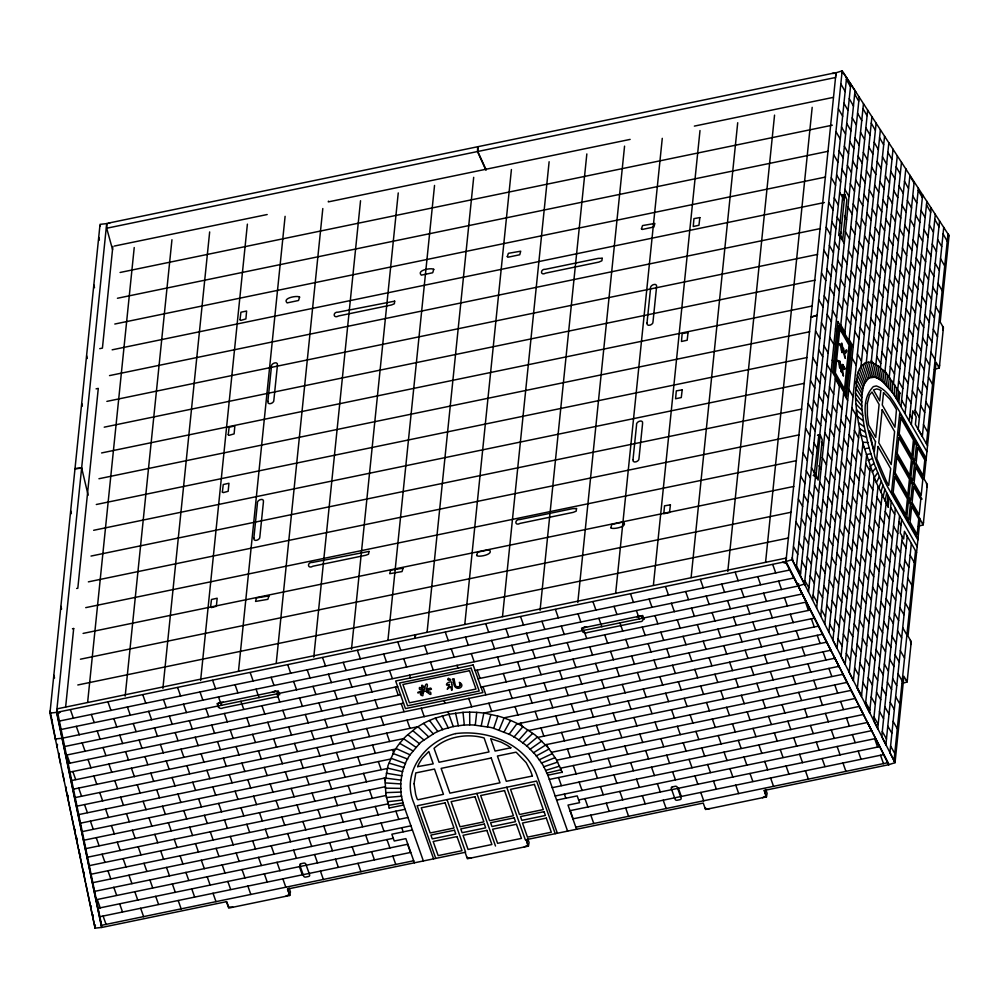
<?xml version="1.0" encoding="UTF-8"?>
<svg xmlns="http://www.w3.org/2000/svg" width="999" height="999" viewBox="0 0 999 999"><rect width="100%" height="100%" fill="white"/><g stroke="black" fill="none" stroke-linecap="round" stroke-linejoin="round"><path stroke-width="1.5" d="M894.455 395.666L894.592 384.428M896.702 387.762L896.378 398.476M112.562 249.575L106.693 228.234L106.893 223.426L835.888 72.665L835.738 76.274M477.684 146.741L477.485 151.548L485.839 169.942M477.984 146.678L477.784 151.486L486.138 169.88M926.91 451.623L894.492 395.479A73.414 22.453 72.5 0 0 893.131 393.519A45.08 13.786 72.5 0 0 892.606 392.782L883.029 381.93A118.881 36.351 72.5 0 0 881.867 380.981L878.196 378.559A67.183 20.542 72.5 0 0 876.435 377.759L876.135 377.647A68.207 20.854 72.5 0 0 874.575 377.21L869.13 377.922A101.636 31.069 72.5 0 0 868.456 378.346L864.647 383.391A63.636 19.456 72.5 0 0 863.973 385.09L863.698 385.926A68.906 21.066 72.5 0 0 862.949 388.773L862.187 393.469A11.126 3.397 72.5 0 0 862.149 393.768L862.087 394.443A11.126 3.397 72.5 0 0 862.062 394.755L861.775 400.274A68.906 21.066 72.5 0 0 861.8 404.47L861.85 405.881A63.636 19.456 72.5 0 0 862.012 409.078L863.785 423.888A101.636 31.069 72.5 0 0 864.185 426.198L867.694 442.295M899.974 393.231L887.174 374.45A75.724 23.152 72.5 0 0 886.175 373.289L879.02 366.483L872.577 362.874A108.329 33.117 72.5 0 0 871.066 362.45A73.751 22.552 72.5 0 0 870.529 362.35A89.648 27.41 72.5 0 0 868.331 362.212L866.183 362.575A72.964 22.303 72.5 0 0 865.047 363.012L861.625 365.721A90.297 27.61 72.5 0 0 860.389 367.407A82.892 25.35 72.5 0 0 859.527 368.968L859.078 369.88A87.537 26.761 72.5 0 0 857.329 375.062L855.481 393.107A87.537 26.761 72.5 0 0 855.793 401.923L855.943 403.858A82.892 25.35 72.5 0 0 856.28 407.517A90.297 27.61 72.5 0 0 856.842 412.362L858.753 424.425A72.964 22.303 72.5 0 0 859.465 428.096L860.901 434.752A89.648 27.41 72.5 0 0 862.449 441.196A73.751 22.552 72.5 0 0 862.849 442.719A108.329 33.117 72.5 0 0 863.973 446.915L875.236 480.082A75.724 23.152 72.5 0 0 876.135 482.242L888.298 507.23M792.294 557.604L793.056 561.326L805.119 585.339M50.175 710.913L55.682 740.159M897.751 400.836L898.501 390.921M819.892 437.612L819.954 436.875A3.759 2.185 -21.8 0 0 817.831 435.339M844.505 197.365L844.58 196.641A3.559 2.073 -21.8 0 0 842.557 195.18M867.344 403.259L867.394 415.297L868.643 424.962L875.736 437.387L877.397 421.228M910.951 644.48L910.401 640.247M927.047 487.362L926.498 483.116M943.143 330.332L942.619 326.273M886.825 305.232L894.117 233.541M49.95 713.099L100.037 224.338L106.681 223.626L56.593 712.387L101.711 927.434L95.067 928.146L49.95 713.099L56.593 712.387M51.836 721.665L52.01 719.892M57.155 747.227L57.455 744.305M58.953 755.806L59.203 753.333M65.634 707.055L73.689 628.496M112.85 246.378L102.422 348.102L99.738 348.663M66.096 789.822L66.359 787.162M67.857 798.263L68.169 795.316M87.625 702.372L134.228 247.54M75 832.292L75.3 829.332M76.798 841.258L77.073 838.086M78.559 849.3L80.519 856.755M82.13 866.308L82.33 864.31M83.928 874.887L84.216 872.115M91.059 908.915L91.359 906.018M92.832 917.344L93.107 914.722M95.067 928.146L95.38 925.049M125.175 696.116L171.953 239.735M162.899 688.323L209.665 231.93M200.612 680.519L247.39 224.138M267.17 214.535L114.373 246.054M238.486 671.166L285.102 216.333M276.211 663.361L322.814 208.541M328.409 201.149L328.334 201.885L630.144 139.398M313.773 657.117L360.539 200.737M351.486 649.313L398.251 192.932M387.937 640.259L434.54 185.427M427.085 632.167L473.688 177.335M464.797 624.363L511.413 169.53M502.509 616.57L549.125 161.738M540.072 610.314L586.838 153.933M577.797 602.522L624.562 146.141M615.671 593.169L662.275 138.337M653.383 585.364L699.999 130.532M691.108 577.559L737.712 122.74M727.784 571.503L774.55 115.122M765.584 562.162L812.187 107.33M902.184 683.478L907.117 681.93L903.895 676.286L895.029 762.699L888.885 764.635L785.938 561.563L836.026 72.79L842.169 70.854L949.05 235.602L940.196 322.015L943.418 327.66L939.297 367.894L934.377 369.443M889.959 752.759L895.042 762.649L792.082 559.627L842.169 70.854M796.328 567.857L846.565 77.747L843.144 72.54L841.97 72.865M800.361 575.874L850.748 84.141M815.634 475.012L804.47 584.04L798.313 585.976L798.651 583.616M819.679 435.576L840.109 236.251L844.118 243.294M844.305 195.28L855.019 90.659M820.191 434.702L822.227 439.81L818.106 480.107L816.058 475L820.191 434.702L817.507 435.264M844.792 194.58L840.671 234.865L842.706 239.972L846.84 199.688L844.792 194.58L842.107 195.13M808.503 592.02L859.215 97.103M812.599 600.112L835.401 377.585M840.671 326.198L863.473 103.671M816.645 608.079L839.535 384.64M844.767 333.579L867.669 110.127M820.741 616.183L843.705 392.132M848.975 340.746L871.927 116.696M824.774 624.138L876.123 123.152M828.883 632.242L880.381 129.72M832.929 640.209L856.53 409.84M860.963 366.558L884.577 136.176M837.025 648.314L859.552 428.509M866.308 362.537L888.835 142.732M841.071 656.281L862.924 443.007M871.178 362.475L893.031 149.201M845.166 664.385L866.545 455.744M875.911 364.41L897.289 155.769M849.2 672.339L856.518 600.948L860.763 608.391M856.48 600.874L870.254 466.958M880.394 367.582L886.912 304.358L891.158 311.813M901.485 162.225L894.167 233.616L898.413 241.059M877.447 420.629L879.108 404.47L872.015 392.02L869.467 395.03L867.344 403.271M874.137 477.347L853.346 680.831M884.927 371.915L905.831 168.631M857.354 688.411L878.021 486.65M889.26 377.01L909.939 175.25M893.581 382.929L906.68 255.557M861.45 696.515L882.067 495.392M914.197 181.806L906.642 255.494L902.384 248.027M865.484 704.47L886.101 503.271M897.764 389.473L918.381 188.274M888.148 506.968L889.122 497.49L884.877 489.348A73.414 22.453 72.5 0 1 883.591 486.688A45.08 13.786 72.5 0 1 883.091 485.626L874.537 464.697A118.881 36.351 72.5 0 1 873.576 461.938L870.604 452.697A67.183 20.542 72.5 0 1 869.242 448.039L869.005 447.202A68.207 20.854 72.5 0 1 867.844 442.882L867.781 442.607M898.863 402.447L899.824 392.969M869.592 712.574L883.453 577.322M883.491 576.935L891.245 501.223M900.986 406.181L908.74 330.469M908.79 330.082L922.651 194.83M873.626 720.541L895.366 508.441M905.106 413.399L926.835 201.298M877.734 728.646L899.55 515.771M909.29 420.729L931.105 207.854M901.622 519.418L900.236 532.966L903.645 538.948L904.432 531.293L916.57 552.572M911.363 424.375L912.761 410.826L916.17 416.808L915.384 424.463L927.522 445.729M881.767 736.613L902.272 536.538M914.797 414.398L935.301 214.323M885.876 744.705L907.242 536.213M918.193 429.383L939.559 220.879M889.909 752.672L911.35 543.431M922.302 436.588L943.743 227.347M894.018 760.776L915.534 550.761M926.485 443.918L948.001 233.903M924.1 479.133L936.075 362.237L939.297 367.894M907.117 681.93L911.238 641.708L908.016 636.051L919.992 519.155L923.213 524.812L918.293 526.361M923.213 524.812L927.334 484.577L924.112 478.933M448.414 714.422L435.514 718.044A87.537 73.664 10.7 0 0 425.636 722.302L423.676 723.338A82.892 69.755 10.7 0 0 420.142 725.349A90.297 75.986 10.7 0 0 415.809 728.159L406.481 735.801A72.964 61.401 10.7 0 0 404.021 738.286L399.95 742.969A89.648 75.437 10.7 0 0 396.503 747.689A73.751 62.063 10.7 0 0 395.741 748.838A108.329 91.146 10.7 0 0 393.806 752.06L387.999 765.596L385.302 780.406A75.724 63.711 10.7 0 0 385.214 782.454L385.889 794.605L389.31 808.303M939.584 365.11L939.21 366.72L938.461 366.433M923.488 522.14L923.138 523.701L922.414 523.414M907.392 679.258L907.042 680.819L906.318 680.544M476.723 712.349L475.274 725.162M840.933 232.268L840.846 232.979A3.272 1.911 -21.8 0 1 838.636 235.165M816.32 472.39L816.245 473.101A3.284 1.923 -21.8 0 1 813.423 475.512M385.527 777.871L83.928 840.209M886.862 504.445L888.074 495.329M99.85 226.186L100.412 225.824M841.608 237.287C840.846 241.483 837.986 233.454 839.085 231.88L842.582 197.79L843.031 196.129L843.618 196.728M886.7 492.882L885.077 501.236M448.052 679.058L448.364 678.221L449.775 679.158A3.921 3.309 10.7 0 1 450.724 679.557L450.624 680.232L448.276 680.132A1.923 1.623 10.7 0 1 448.027 679.27M232.954 907.229L228.734 906.992L226.636 901.635L101.698 927.472L56.806 712.362L57.492 708.766L786.488 558.004L785.801 561.6L888.873 764.685L764.16 790.471L766.433 796.902L705.519 809.49L703.246 803.071L525.849 839.759M226.423 901.685L228.696 908.103L289.747 895.479L290.434 891.882L289.073 888.024M414.71 638.349L415.384 634.752M415.01 638.286L415.696 634.677M289.747 895.479L287.475 889.06L465.122 852.322L467.357 858.753L528.421 846.116L529.095 842.519L527.734 838.673M766.433 796.902L767.12 793.306L765.746 789.447M481.243 725.774L483.803 713.274M883.016 497.34L884.877 489.11M487.4 726.847L490.834 714.61M839.098 363.961L839.784 364.985A13.974 4.271 72.5 0 0 839.872 365.809L839.884 365.934A13.187 4.033 72.5 0 1 839.997 367.957L840.009 368.169A4.658 1.424 72.5 0 0 839.635 367.894L839.172 364.922M880.781 492.47L882.966 485.127M497.777 716.171L493.643 728.396M878.695 488.036L881.293 481.418M499.063 730.157L504.045 718.056M422.739 689.397L422.015 688.436A4.058 3.409 10.7 0 1 420.829 687.849L419.493 687.487A6.518 5.482 10.7 0 0 419.355 688.586L419.393 688.835A1.286 1.086 10.7 0 0 419.717 689.397L419.842 689.485A1.711 1.436 10.7 0 0 420.641 689.61L421.491 689.422A2.822 2.373 10.7 0 0 422.739 689.385M879.307 476.785L876.335 482.692M816.72 478.546L814.585 475.699L814.385 473.114L818.718 436.326M504.008 732.105L510.526 720.504M874.312 477.51L877.659 472.739M516.982 723.588L509.028 734.427M875.823 467.944L872.177 472.165M513.961 737.1L522.939 726.623M421.103 694.068L421.815 693.331A5.482 4.608 10.7 0 1 423.239 692.457L423.339 692.856A16.846 14.186 10.7 0 0 422.877 695.616L422.452 695.741A4.77 4.008 10.7 0 1 420.591 694.717L420.417 694.555A5.482 4.608 10.7 0 1 421.103 694.068M518.806 740.159L527.797 730.044M522.739 742.994L532.642 733.453M537.287 737.175L526.548 746.078M874.063 463.336L870.141 466.333M541.77 741.033L530.044 749.287M108.716 223.389L110.077 222.765M533.454 752.796L545.454 745.129M567.607 831.118L547.827 775.199L543.893 766.807A73.414 61.776 10.7 0 0 542.432 764.285A45.08 37.925 10.7 0 0 541.82 763.311L535.564 754.782L527.784 746.827A118.881 100.037 10.7 0 0 525.661 745.004L518.144 739.447A67.183 56.531 10.7 0 0 514.11 736.937L513.374 736.513A68.207 57.393 10.7 0 0 509.478 734.415L493.056 728.084A101.636 85.527 10.7 0 0 490.596 727.434L473.576 724.999A63.636 53.546 10.7 0 0 469.555 724.912L467.732 724.937A68.906 57.979 10.7 0 0 462.112 725.274L454.195 726.41A11.126 9.366 10.7 0 0 453.733 726.498L452.734 726.71A11.126 9.366 10.7 0 0 452.285 726.81L444.692 728.883A68.906 57.979 10.7 0 0 439.61 730.756L438.037 731.43A63.636 53.546 10.7 0 0 434.602 733.054L421.516 741.72A101.636 85.527 10.7 0 0 419.817 743.231L409.815 755.032A68.207 57.393 10.7 0 0 407.829 758.341L407.48 758.978A67.183 56.531 10.7 0 0 405.644 762.712L402.809 770.416A118.881 100.037 10.7 0 0 402.185 772.801L400.711 782.667L400.924 792.457A45.08 37.925 10.7 0 0 401.049 793.518A73.414 61.776 10.7 0 0 401.448 796.265L403.584 805.019M549.075 749.025L536.176 755.968M539.135 759.827L552.372 753.608M868.156 460.452L872.489 458.429M557.729 762.075L543.568 766.845M541.346 763.099L554.87 757.704M455.719 733.578C425.736 740.796 400.674 772.414 413.861 803.059L433.591 858.84M559.577 766.146L545.616 770.429M810.988 317.083L817.145 315.147M810.963 317.282L817.12 315.347M785.938 561.563L792.082 559.627M60.365 711.625L57.967 714.185L101.648 925.299L413.686 860.751M546.64 773.151L560.926 769.705M272.327 692.12L273.514 691.857A5.37 3.134 -21.8 0 0 275.437 691.121M637.337 616.633L638.498 616.383A4.795 2.797 -21.8 0 0 640.222 615.721M586.276 627.185C579.707 626.273 582.355 635.501 587.574 632.492L639.56 621.74C646.39 621.952 641.645 613.136 636.863 616.733M285.751 896.303L289.373 894.392L287.687 889.01M524.25 846.99L527.872 845.067L526.186 839.684L528.421 846.116M762.562 797.702L766.058 795.866L764.347 790.434M222.115 702.497C215.409 701.385 217.632 710.851 223.102 707.879L275.087 697.127C281.743 697.464 277.485 688.636 272.69 692.045M866.32 454.595L870.978 453.646M106.693 228.234L835.688 77.472M694.355 126.111L833.416 97.353M120.08 272.477L832.329 125.187M117.432 298.264L828.183 151.274M114.798 324.038L825.536 177.06M112.15 349.825L824.412 202.522M109.515 375.599L820.254 228.621M96.091 388.848L98.289 388.399L77.81 588.236L76.661 588.473M106.868 401.386L817.607 254.408M104.221 427.172L814.972 280.182M101.586 452.947L812.324 305.969M98.938 478.733L809.689 331.743M96.304 504.507L807.042 357.53M93.656 530.294L804.407 383.304M91.021 556.068L801.76 409.091M88.374 581.855L799.113 434.865M85.727 607.642L796.478 460.651M72.452 628.783L73.676 628.521M813.373 475.549L816.058 475M83.092 633.416L793.83 486.438M80.444 659.203L791.196 512.212M77.81 684.977L788.536 537.999M56.806 712.362L785.801 561.6M59.328 721.066L789.784 570.004M61.001 729.52L793.905 577.946M62.7 738.124L798.114 586.038L831.131 650.973M64.448 746.565L802.172 593.993M66.234 755.132L397.652 686.588M475.112 670.579L806.28 602.085M67.982 763.573L400.562 694.804M478.022 678.783L810.326 610.052M69.78 772.152L403.509 703.134M480.969 687.112L814.435 618.144M71.528 780.581L818.481 626.111M73.314 789.16L822.589 634.203M449.363 714.223L462.887 712.374A87.537 73.664 10.7 0 1 474.238 712.25L476.61 712.387A82.892 69.755 10.7 0 1 480.994 712.762A90.297 75.986 10.7 0 1 486.588 713.523L499.675 716.533A72.964 61.401 10.7 0 1 503.446 717.732L510.039 720.204A89.648 75.437 10.7 0 1 516.133 722.951A73.751 62.063 10.7 0 1 517.544 723.651A108.329 91.146 10.7 0 1 521.341 725.686L535.289 735.139L547.377 746.89A75.724 63.711 10.7 0 1 548.801 748.613L556.231 759.377L562.312 772.527M75.075 797.602L418.019 726.685M483.691 713.099L826.648 642.17M76.848 806.181L403.758 738.573M503.858 717.869L830.768 650.262M78.609 814.622L395.604 749.063M517.819 723.788L834.802 658.241M80.395 823.201L390.359 759.09M528.958 730.431L838.923 666.333M82.155 831.63L387.175 768.543M537.949 737.374L842.969 674.288M463.586 757.192L439.048 762.262L434.041 748.326C447.065 736.413 467.42 733.204 484.128 737.961L488.998 751.935L464.46 757.017M545.516 744.779L847.077 682.379M85.702 848.651L385.214 786.712M551.61 752.297L851.123 690.359M87.475 857.229L386.026 795.479M556.693 760.189L855.244 698.451M89.236 865.658L387.899 803.895M560.614 768.169L859.277 706.405M389.198 808.004L403.584 805.032L423.364 860.951M547.827 775.199L562.212 772.227M91.021 874.237L405.082 809.277M549.325 779.445L863.398 714.497M92.782 882.679L407.992 817.482M552.235 787.662L867.444 722.477M410.939 825.823L94.393 891.42M555.182 795.991L871.815 730.644M412.4 829.969L391.845 834.215L394.255 841.021L405.856 838.623L414.423 862.799M556.643 800.137L577.21 795.891L579.607 802.684L568.006 805.082L576.56 829.27M96.329 899.699L393.281 838.286M578.646 799.949L875.599 738.536M98.102 908.266L407.842 844.217M569.979 810.689L879.719 746.628M99.863 916.707L410.739 852.409M572.877 818.88L883.753 754.582M575.824 827.209L887.874 762.687L888.698 764.722M709.765 808.616L706.755 808.865L704.969 807.829M471.453 857.904L468.543 858.153L466.833 857.154M586.575 627.135L585.439 627.36A4.433 2.585 -21.8 0 1 583.903 627.384M223.351 702.247L222.14 702.484A5.794 3.384 -21.8 0 1 220.142 702.534M388.648 805.331L403.259 802.809M864.485 448.726L869.305 448.002M832.367 73.389L834.165 73.427M782.654 562.25L786.413 563.536L798.064 585.938M402.347 800.062L387.462 801.735M75 468.618L81.643 467.907L88.149 495.229M74.987 468.818L81.631 468.106M55.37 738.948L62.013 738.236M386.376 797.514L401.748 796.178M455.681 733.591C488.436 729.52 526.748 744.08 537.649 777.459L557.38 833.241M385.964 792.644L401.198 792.082M867.831 442.532L862.799 442.245M385.414 788.136L400.961 788.398M400.961 783.94L385.252 782.904M385.814 778.146L401.223 780.144M401.86 775.798L386.276 773.189M402.747 771.678L387.612 768.131M389.173 763.124L404.021 767.544M872.826 362.962L871.328 360.364M866.52 437.2L861.063 435.314M391.108 758.316L405.544 763.586M393.044 753.483L407.704 759.065M410.202 754.869L396.191 748.576M399.737 743.406L412.999 750.923M859.652 428.771L865.409 432.155M864.36 426.848L858.516 422.714M427.185 692.282L427.085 692.22A1.411 1.186 10.7 0 1 426.573 691.583L426.973 691.458A15.522 13.062 10.7 0 1 428.321 691.758A5.057 4.258 10.7 0 0 429.445 692.007A5.082 4.271 10.7 0 1 430.656 692.307L430.831 693.368A4.021 3.384 10.7 0 1 430.831 694.355L430.681 694.392A1.961 1.648 10.7 0 1 429.695 694.143L429.183 693.768A18.244 15.347 10.7 0 0 427.984 692.856L427.472 692.482M403.721 738.798L415.996 747.339M419.53 743.731L407.879 734.764M857.517 416.333L863.386 421.016M839.485 343.918L839.984 344.093A5.057 1.548 72.5 0 1 840.421 344.493L840.696 345.204A2.61 0.799 72.5 0 1 840.384 345.941A2.522 0.774 72.5 0 1 839.797 345.067L839.385 343.918M412.862 730.731L423.888 739.984M856.63 410.027L862.661 415.559M855.931 403.921L862.162 410.514M418.057 726.872L428.496 736.688M423.551 723.351L433.254 733.853M887.399 374.75L888.623 387.674M855.606 398.301L861.775 405.944M429.508 720.479L437.762 731.38M855.444 393.156L861.825 401.973M435.364 718.019L442.757 729.707M855.706 91.696L846.54 77.71M948.014 233.916L949.05 235.652M861.875 397.602L855.569 387.812M841.508 127.035L845.529 134.066M849.812 141.583L853.82 148.614M858.104 156.119L862.125 163.162M866.395 170.667L870.416 177.71M874.699 185.202L878.72 192.245M882.991 199.75L887.012 206.793M891.295 214.298L895.304 221.341M899.587 228.846L903.608 235.889M907.891 243.394L911.9 250.424M924.475 272.477L928.496 279.52M932.779 287.025L936.8 294.068M836.613 174.85L840.671 181.98M844.904 189.398L848.975 196.528M853.196 203.933L857.267 211.076M861.5 218.481L865.571 225.612M869.792 233.029L873.863 240.16M878.096 247.577L882.167 254.708M927.871 334.852L931.942 341.97M829.37 245.467L833.391 252.51M837.674 260.015L841.682 267.045M845.966 274.55L849.987 281.593M854.257 289.098L858.278 296.141M862.562 303.646L866.583 310.689M870.853 318.194L874.874 325.224M879.157 332.742L883.178 339.772M887.449 347.277L891.47 354.32M895.753 361.825L899.762 368.868M912.337 390.909L916.358 397.952M920.641 405.457L924.662 412.5M898.925 521.828L900.936 525.349M816.52 418.194L820.766 425.636M824.824 432.742L829.07 440.184M833.116 447.29L837.362 454.732M841.408 461.825L845.666 469.28M849.712 476.373L853.958 483.816M858.016 490.921L862.262 498.364M866.308 505.469L870.554 512.912M874.6 520.017L878.858 527.46M882.904 534.552L887.149 541.995M891.195 549.1L895.441 556.543M899.5 563.648L903.745 571.091M907.791 578.184L912.037 585.639M813.985 442.932L817.532 449.138M822.289 457.48L826.535 464.922M830.581 472.028L834.827 479.47M838.873 486.575L843.131 494.018M847.177 501.123L851.423 508.566M855.481 515.671L859.727 523.101M863.773 530.207L868.019 537.649M872.065 544.755L876.31 552.197M880.369 559.29L884.615 566.745M888.66 573.838L892.906 581.281M896.965 588.386L901.21 595.829M905.256 602.934L909.502 610.377M808.653 447.664L812.674 454.695M818.955 465.721L820.966 469.243M825.249 476.748L829.27 483.791M833.541 491.296L837.562 498.339M841.832 505.831L845.853 512.874M850.137 520.379L854.157 527.422M858.441 534.927L862.449 541.97M866.732 549.475L870.753 556.518M875.024 564.023L879.045 571.053M899.924 607.654L903.933 614.697M811.45 467.682L814.997 473.888M819.754 482.23L824 489.672M828.046 496.778L832.292 504.22M836.338 511.313L840.596 518.756M844.642 525.861L848.888 533.304M902.721 627.672L906.967 635.114M804.382 536.625L808.641 544.08M812.686 551.173L816.932 558.616M820.978 565.721L825.224 573.164M829.282 580.269L833.528 587.712M837.574 594.817L841.82 602.26M845.878 609.365L850.124 616.795M854.17 623.9L858.416 631.343M862.474 638.448L866.72 645.891M870.766 652.984L875.012 660.439M879.058 667.532L883.303 674.974M887.362 682.08L891.608 689.522M895.653 696.628L899.899 704.07M801.847 561.363L806.106 568.818M810.152 575.923L814.397 583.366M818.443 590.471L822.689 597.902M826.747 605.007L830.993 612.449M835.039 619.555L839.285 626.997M843.343 634.103L847.589 641.545M851.635 648.638L855.881 656.081M859.939 663.186L864.185 670.629M868.231 677.734L872.477 685.177M876.523 692.282L880.768 699.725M884.827 706.83L889.073 714.26M893.118 721.365L897.364 728.808M909.889 175.737L914.135 183.179M918.181 190.272L922.427 197.727M926.485 204.82L930.731 212.263M934.777 219.368L939.023 226.81M943.068 233.903L947.327 241.358M846.378 79.508L850.399 86.551M854.682 94.056L858.69 101.099M862.974 108.604L866.995 115.647M871.265 123.152L875.286 130.195M879.57 137.687L883.591 144.73M887.861 152.235L891.882 159.278M896.165 166.783L900.174 173.826M904.457 181.319L908.478 188.374M912.761 195.866L916.77 202.909M921.053 210.414L925.074 217.457M929.345 224.962L933.366 232.005M937.649 239.51L941.67 246.553M840.958 84.091L845.216 91.558M849.262 98.651L853.521 106.106M857.567 113.199L861.812 120.654M865.871 127.747L870.117 135.19M874.162 142.283L878.408 149.738M882.454 156.831L886.7 164.286M890.758 171.391L895.004 178.833M899.05 185.926L903.296 193.369M907.354 200.474L911.6 207.917M915.646 215.01L919.892 222.465M923.95 229.558L928.196 237.013M932.242 244.106L936.488 251.548M940.534 258.654L944.779 266.096M843.943 103.272L847.964 110.315M852.247 117.82L856.255 124.863M860.539 132.355L864.56 139.398M868.83 146.903L872.851 153.946M877.134 161.451L881.155 168.494M885.426 175.999L889.447 183.042M893.73 190.547L897.739 197.577M902.022 205.082L906.043 212.125M910.326 219.63L914.335 226.673M918.618 234.178L922.639 241.221M926.91 248.714L930.931 255.756M935.214 263.261L939.235 270.304M838.423 108.829L842.681 116.296M846.727 123.389L850.986 130.844M855.032 137.937L859.277 145.392M863.336 152.485L867.582 159.94M871.628 167.033L875.873 174.475M879.919 181.581L884.165 189.023M888.223 196.129L892.469 203.571M896.515 210.664L900.761 218.119M904.819 225.212L909.065 232.655M913.111 239.76L917.357 247.203M921.403 254.308L925.661 261.75M929.707 268.856L933.953 276.298M937.999 283.391L942.244 290.834M916.183 257.929L920.204 264.972M836.038 131.718L840.309 139.198M844.342 146.266L848.601 153.734M852.634 160.814L856.892 168.282M860.926 175.362L865.196 182.829M869.23 189.897L873.488 197.377M877.522 204.445L881.792 211.913M885.826 218.993L890.084 226.461M910.738 262.662L914.872 269.93M919.043 277.223L923.113 284.353M927.309 291.72L931.567 299.188M935.601 306.256L939.872 313.736M839.073 150.787L843.094 157.83M847.377 165.335L851.385 172.377M855.668 179.87L859.689 186.925M863.96 194.418L867.981 201.461M872.264 208.966L876.285 216.009M880.556 223.514L884.577 230.557M888.835 238.224L892.856 245.279M897.065 252.66L901.086 259.703M905.581 267.595L909.602 274.638M913.91 282.18L917.931 289.235M922.127 296.578L926.148 303.621M930.344 310.776L934.365 317.819M833.69 154.67L837.949 162.138M841.982 169.218L846.253 176.686M850.286 183.754L854.545 191.234M858.578 198.302L862.836 205.782M866.882 212.849L871.14 220.317M875.174 227.397L879.432 234.865M883.466 241.933L887.736 249.413M891.795 256.531L896.066 264.011M900.037 270.966L904.295 278.434M908.403 285.652L912.524 292.869M916.707 300.2L920.753 307.305M924.962 314.66L929.22 322.14M933.253 329.208L937.512 336.675M886.4 261.988L890.421 269.031M894.642 276.423L898.65 283.466M902.871 290.846L906.892 297.889M911.475 305.944L915.496 312.987M919.692 320.342L923.713 327.385M831.355 177.785L835.614 185.252M839.672 192.345L843.918 199.8M847.964 206.893L852.209 214.348M856.268 221.441L860.514 228.883M864.56 235.976L868.805 243.431M872.851 250.524L877.11 257.979M881.106 264.997L885.376 272.465M889.422 279.57L893.481 286.676M897.839 294.318L901.885 301.423M906.13 308.866L910.189 315.971M914.347 323.251L918.393 330.357M922.626 337.774L926.885 345.242M930.931 352.347L935.189 359.79M834.24 197.939L838.261 204.995M844.542 216.009L846.553 219.53M850.836 227.035L854.857 234.078M859.128 241.583L863.148 248.626M867.432 256.119L871.453 263.174M875.723 270.667L879.744 277.71M884.028 285.214L888.036 292.257M892.319 299.762L896.34 306.805M900.623 314.31L904.632 321.353M909.102 329.171L913.111 336.213M917.207 343.394L921.228 350.437M925.511 357.942L929.532 364.985M828.82 202.522L833.079 209.99M837.125 217.083L840.671 223.301M845.429 231.631L849.674 239.086M853.733 246.179L857.979 253.634M862.025 260.727L866.27 268.169M870.316 275.274L874.575 282.717M878.62 289.822L882.866 297.265M895.216 318.906L899.462 326.348M903.508 333.441L907.754 340.896M911.812 347.989L916.058 355.444M920.104 362.537L924.35 369.992M928.396 377.085L932.654 384.528M831.805 221.703L835.826 228.746M848.401 250.799L852.422 257.842M856.692 265.347L860.713 272.377M864.997 279.882L869.018 286.925M873.288 294.43L877.309 301.473M881.593 308.978L885.601 316.021M889.884 323.514L893.905 330.557M898.188 338.062L902.197 345.105M906.48 352.61L910.501 359.652M914.772 367.157L918.793 374.2M923.076 381.705L927.097 388.736M826.285 227.26L830.544 234.74M834.59 241.833L838.848 249.275M842.894 256.381L847.14 263.823M851.198 270.929L855.444 278.371M859.49 285.464L863.735 292.919M867.781 300.012L872.027 307.455M876.086 314.56L880.331 322.003M884.377 329.096L888.623 336.551M892.681 343.644L896.927 351.099M900.973 358.191L905.219 365.634M909.277 372.739L913.523 380.182M917.569 387.287L921.815 394.73M925.861 401.823L930.119 409.278M904.045 376.361L908.066 383.404M823.9 250.162L828.171 257.63M832.204 264.698L836.463 272.178M840.496 279.245L844.754 286.713M848.8 293.793L853.059 301.261M857.092 308.341L861.35 315.809M865.384 322.877L869.654 330.357M873.688 337.425L877.946 344.892M881.98 351.973L886.25 359.44M890.284 366.521L894.542 373.988M898.576 381.056L902.834 388.536M906.88 395.604L911.138 403.072M915.171 410.152L919.43 417.619M923.463 424.7L927.734 432.167M826.935 269.218L830.956 276.261M835.239 283.766L839.247 290.809M843.531 298.301L847.552 305.357M851.835 312.849L855.843 319.905M860.127 327.397L864.147 334.44M868.418 341.945L872.439 348.988M876.722 356.493L880.743 363.536M885.014 371.029L886.538 373.701M901.61 400.124L905.631 407.167M909.902 414.672L911.912 418.194M918.206 429.22L922.227 436.263M821.553 273.102L825.811 280.582M829.844 287.65L834.115 295.117M838.149 302.197L842.407 309.665M846.44 316.733L850.711 324.213M854.744 331.281L859.003 338.761M863.036 345.829L867.294 353.296M926.223 458.366L898.238 409.303C892.756 400.262 886.875 389.41 876.298 385.939L873.313 386.638C855.756 404.932 871.278 435.489 874.824 456.506C878.895 468.356 883.516 480.057 889.884 490.871L917.869 539.935M926.073 459.79L899.674 413.511L891.608 492.232L918.006 538.511M824.212 295.854L828.221 302.897M832.504 310.402L836.525 317.445M840.796 324.95L844.817 331.993M849.1 339.485L853.121 346.528M857.392 354.033L861.413 361.076M897.664 433.191L924.063 479.47M818.818 299.737L823.089 307.205M827.122 314.285L831.38 321.753M835.414 328.833L836.85 331.331M852.01 357.917L856.268 365.384M821.44 322.802L825.511 329.932M829.744 337.35L833.815 344.48M849.088 371.241L850.411 373.564M854.632 380.969L862.125 394.106M895.641 452.872L922.04 499.15M815.609 331.044L819.879 338.511M823.913 345.592L828.171 353.059M832.204 360.127L833.641 362.637M848.8 389.223L853.071 396.69M893.63 472.552L920.029 518.831M818.681 349.75L822.701 356.793M826.985 364.298L831.006 371.341M835.276 378.846L839.297 385.889M843.581 393.381L847.589 400.424M851.872 407.929L855.893 414.972M812.886 357.679L817.145 365.147M821.178 372.227L825.449 379.695M829.482 386.763L833.74 394.243M837.774 401.311L842.045 408.778M846.078 415.859L850.336 423.326M854.37 430.407L858.628 437.874M862.661 444.942L864.135 447.527M889.122 497.49L917.169 546.678M815.958 376.386L819.979 383.429M824.25 390.934L828.271 397.977M832.554 405.469L836.563 412.512M840.846 420.017L844.867 427.06M849.138 434.565L853.158 441.608M857.442 449.113L861.463 456.156M865.733 463.661L869.754 470.691M874.038 478.196L875.561 480.869M890.633 507.292L894.642 514.335M810.539 380.619L814.797 388.099M818.83 395.167L823.089 402.647M827.122 409.715L831.393 417.182M835.426 424.263L839.684 431.73M843.718 438.798L847.989 446.278M852.022 453.346L856.28 460.826M860.314 467.894L864.585 475.362M868.618 482.442L872.876 489.91M876.91 496.978L881.168 504.458M885.201 511.525L889.472 519.005M893.506 526.073L897.764 533.541M901.797 540.621L906.068 548.089M910.101 555.157L914.36 562.637M813.523 400.137L817.544 407.18M821.815 414.685L825.836 421.728M830.119 429.22L834.128 436.276M838.411 443.768L842.432 450.824M846.702 458.316L850.723 465.359M855.007 472.864L859.028 479.907M863.311 487.412L867.319 494.455M871.603 501.948L875.624 509.003M879.894 516.495L883.915 523.538M888.198 531.043L892.207 538.086M896.49 545.591L900.511 552.634M904.794 560.139L908.803 567.182M808.216 403.621L812.474 411.101M811.088 423.901L815.109 430.944M821.39 441.97L823.401 445.492M827.684 452.984L831.692 460.027M835.976 467.532L839.997 474.575M844.267 482.08L848.288 489.123M852.572 496.628L856.593 503.671M860.876 511.176L864.884 518.206M869.167 525.711L873.188 532.754M877.459 540.259L881.48 547.302M885.763 554.807L889.784 561.85M894.055 569.343L898.076 576.386M902.359 583.891L906.368 590.933M805.681 428.371L809.939 435.839M883.503 578.883L887.524 585.926M891.62 593.106L895.641 600.149M803.146 453.109L807.404 460.576M852.896 540.322L857.154 547.802M861.213 554.907L865.259 562M869.63 569.655L873.675 576.748M877.921 584.19L881.967 591.296M886.125 598.588L890.184 605.681M894.405 613.099L898.675 620.579M806.28 470.754L810.351 477.884M814.585 485.302L818.656 492.432M822.876 499.837L826.947 506.98M831.18 514.385L835.239 521.528M839.472 528.933L843.543 536.063M847.764 543.481L851.835 550.611M897.552 630.744L901.622 637.886M856.056 558.154L860.077 565.197M864.285 572.589L868.306 579.632M872.514 587.012L876.535 594.055M881.13 602.11L885.151 609.153M889.335 616.508L893.356 623.551M800.748 476.111L805.007 483.578M809.04 490.659L813.311 498.126M817.344 505.207L821.603 512.674M825.636 519.742L829.907 527.222M833.94 534.29L838.198 541.758M842.232 548.838L846.49 556.306M850.524 563.374L854.794 570.854M858.853 577.984L863.124 585.451M867.095 592.407L871.353 599.887M875.461 607.092L879.582 614.31M883.765 621.64L887.811 628.746M892.02 636.101L896.278 643.581M900.311 650.649L904.57 658.116M853.621 581.918L857.641 588.96M861.85 596.341L865.871 603.384M870.366 611.276L874.387 618.319M878.695 625.874L882.716 632.916M886.912 640.259L890.921 647.315M803.82 494.817L807.841 501.86M812.112 509.365L816.133 516.408M820.416 523.913L824.425 530.956M828.708 538.461L832.729 545.491M837 552.996L841.021 560.039M845.304 567.544L849.325 574.587M895.092 654.82L899.1 661.85M798.401 499.063L802.659 506.53M806.692 513.598L810.951 521.078M814.997 528.146L819.255 535.626M823.288 542.694L827.547 550.162M831.58 557.242L835.851 564.71M839.884 571.778L844.143 579.258M848.176 586.326L852.447 593.806M864.734 615.359L869.005 622.827M873.089 629.994L877.234 637.262M881.393 644.555L885.464 651.685M889.659 659.053L893.93 666.52M897.964 673.601L902.222 681.068M801.385 518.568L805.406 525.624M809.677 533.116L813.698 540.159M817.981 547.664L822.002 554.707M826.273 562.212L830.294 569.255M834.565 576.748L838.586 583.803M842.869 591.296L846.89 598.339M851.173 605.844L855.181 612.887M859.465 620.379L863.486 627.434M867.756 634.927L871.777 641.982M884.352 664.023L888.373 671.066M892.656 678.571L896.665 685.614M876.061 649.475L880.082 656.518M796.078 522.052L800.336 529.532M798.95 542.332L802.971 549.375M807.242 556.88L811.263 563.923M815.546 571.416L819.567 578.471M823.838 585.963L827.859 593.006M832.13 600.511L836.151 607.554M840.434 615.059L844.455 622.102M848.738 629.607L852.746 636.65M857.03 644.143L861.051 651.186M865.321 658.691L869.342 665.734M873.626 673.239L877.646 680.282M881.917 687.787L885.938 694.829M890.221 702.334L894.23 709.365M793.543 546.803L797.801 554.27M796.515 566.096L800.536 573.139M804.819 580.644L808.828 587.687M813.111 595.179L817.132 602.222M821.403 609.727L825.424 616.77M829.694 624.263L833.715 631.318M837.999 638.811L842.02 645.866M846.303 653.371L850.311 660.401M854.595 667.906L858.616 674.949M862.886 682.454L866.907 689.497M871.19 696.99L875.211 704.045M879.482 711.538L883.503 718.581M887.786 726.086L891.795 733.129M857.392 687.936L861.65 695.379M865.696 702.472L869.942 709.914M873.988 717.02L878.233 724.462M882.292 731.568L886.538 739.01M890.584 746.103L894.829 753.558M856.468 379.008L862.549 390.921M855.431 698.801L850.736 689.585M863.536 714.772L858.815 705.494M871.652 730.756L867.557 722.702M875.673 738.686L879.782 746.753M883.803 754.682L887.886 762.699M832.716 639.797L836.787 647.839M841.395 656.93L844.867 663.798M849.475 672.876L852.946 679.72M857.554 688.823L861.013 695.654M865.646 704.794L869.729 712.836M873.75 720.766L877.834 728.833M881.855 736.763L885.938 744.829M834.54 657.717L839.222 666.907M842.644 673.651L847.314 682.841M448.239 727.834L442.257 715.821M863.286 387.749L857.317 374.925M858.316 371.828L863.935 384.852M841.458 349.925L841.508 350.037A6.044 1.848 72.5 0 0 842.02 351.211L842.194 352.747L841.732 351.573A9.74 2.985 72.5 0 0 841.408 349.962L841.408 349.962M644.23 619.355L642.707 615.521L581.543 628.171L583.079 632.005M279.745 694.73L278.221 690.896L217.058 703.546L218.594 707.379M864.997 382.804L859.527 368.881M861.063 366.695L866.22 380.781M755.981 736.713L753.034 728.383M715.296 727.384L712.324 718.955M757.766 576.623L760.601 584.64M763.611 593.169L766.445 601.173M769.467 609.702L772.302 617.707M775.311 626.236L778.146 634.253M781.168 642.769L784.003 650.786M787.012 659.315L789.847 667.32M792.869 675.848L795.704 683.853M798.713 692.382L801.548 700.399M804.57 708.928L807.404 716.932M810.414 725.461L813.248 733.466M816.27 741.995L819.105 750.012M822.115 758.541L824.949 766.545M745.104 650.224L747.939 658.241M750.948 666.77L753.783 674.775M756.805 683.316L759.64 691.32M762.649 699.849L765.484 707.854M768.506 716.383L771.34 724.387M758.878 744.917L761.875 753.383M649.113 599.1L651.985 607.205M654.969 615.634L657.841 623.738M660.814 632.167L663.686 640.284M666.67 648.713L669.542 656.818M672.514 665.247L675.386 673.351M678.358 681.78L681.243 689.897M695.916 731.393L698.788 739.497M713.473 781.006L716.345 789.11M577.996 613.811L580.831 621.815M583.841 630.344L586.675 638.349M589.697 646.877L592.532 654.882M595.541 663.423L598.376 671.428M601.398 679.944L604.233 687.961M607.242 696.49L610.077 704.495M613.099 713.036L615.933 721.041M618.943 729.557L621.778 737.574M624.8 746.103L627.634 754.108M636.5 779.17L639.335 787.187M642.345 795.716L645.179 803.72M541.933 621.266L544.767 629.27M547.777 637.799L550.611 645.804M553.633 654.333L556.468 662.349M559.477 670.878L562.312 678.883M565.334 687.412L568.169 695.416M571.178 703.945L574.025 711.962M577.035 720.491L579.87 728.496M582.879 737.025L585.726 745.029M588.736 753.558L591.57 761.563M600.436 786.638L603.271 794.642M606.281 803.171L609.128 811.176M465.447 637.087L468.281 645.092M471.291 653.621L474.125 661.625M488.848 703.221L491.683 711.238M392.507 749.6L393.544 752.534M343.231 662.349L346.066 670.366M349.088 678.895L351.923 686.9M354.932 695.429L357.767 703.433M360.789 711.962L363.624 719.979M366.633 728.496L369.468 736.513M372.49 745.042L375.324 753.046M378.334 761.575L381.168 769.58M407.592 844.267L410.427 852.272M401.735 827.721L403.159 831.73M293.619 681.418L296.616 689.884M299.475 697.951L302.472 706.418M305.319 714.497L308.316 722.951M311.164 731.031L314.173 739.497M317.02 747.564L320.017 756.031M322.877 764.11L325.874 772.564M328.721 780.644L331.718 789.11M334.578 797.177L337.575 805.644M340.422 813.71L343.419 822.177M346.278 830.256L349.275 838.71M352.123 846.79L355.12 855.256M357.979 863.323L360.976 871.79M256.069 689.185L259.066 697.652M261.913 705.719L264.91 714.185M267.769 722.265L270.766 730.719M273.614 738.798L276.611 747.264M279.47 755.331L282.467 763.798M285.314 771.877L288.311 780.331M291.171 788.398L294.168 796.865M297.015 804.944L300.012 813.411M302.872 821.478L305.869 829.944M308.716 838.024L311.713 846.478M314.573 854.557L317.57 863.024M320.417 871.091L323.414 879.557M235.052 684.727L237.887 692.732M240.896 701.273L243.731 709.278M246.753 717.806L249.588 725.811M252.597 734.34L255.432 742.344M258.454 750.873L261.288 758.89M264.298 767.419L267.133 775.424M270.155 783.953L272.989 791.957M275.999 800.486L278.833 808.491M281.855 817.02L284.69 825.037M299.413 866.645L302.247 874.649M218.506 696.94L221.503 705.419M224.363 713.486L227.36 721.952M230.207 730.032L233.204 738.486M236.064 746.553L239.061 755.032M241.908 763.099L244.905 771.565M247.764 779.645L250.761 788.099M253.609 796.166L256.606 804.632M265.309 829.245L268.306 837.711M282.867 878.858L285.864 887.324M212.737 786.775L215.709 795.204M224.438 819.854L227.435 828.358M163.461 699.537L166.296 707.542M169.318 716.071L172.153 724.075M175.162 732.604L177.997 740.609M181.019 749.15L183.853 757.155M186.863 765.671L189.698 773.688M192.72 782.217L195.554 790.221M198.564 798.763L201.398 806.767M204.42 815.284L207.255 823.301M227.822 881.443L230.657 889.447M195.454 843.593L198.464 852.085M127.397 706.992L130.245 714.997M133.254 723.538L136.089 731.53M139.098 740.059L141.945 748.076M144.955 756.605L147.79 764.61M180.057 855.818L182.892 863.835M185.901 872.364L188.749 880.369M191.758 888.898L194.593 896.902M113.849 718.593L116.846 727.06M119.705 735.127L122.702 743.593M125.549 751.673L128.546 760.139M131.406 768.206L134.403 776.673M137.25 784.739L140.247 793.206M143.107 801.285L146.104 809.739M148.951 817.819L151.948 826.285M154.808 834.352L157.805 842.819M160.652 850.886L163.649 859.352M166.508 867.432L169.505 875.898M172.352 883.965L175.349 892.432M178.209 900.499L181.206 908.965M76.299 726.36L79.296 734.827M82.143 742.894L85.14 751.36M87.999 759.44L90.996 767.906M93.844 775.973L96.841 784.44M99.7 792.507L102.697 800.973M105.544 809.053L108.541 817.507M111.401 825.586L114.398 834.053M117.245 842.12L120.242 850.586M123.102 858.653L126.099 867.12M128.946 875.199L131.943 883.665M134.803 891.732L137.8 900.199M140.647 908.266L143.644 916.732M66.983 754.982L69.818 762.986M72.84 771.515L75.662 779.52M78.684 788.049L81.518 796.066M84.528 804.595L87.375 812.599M90.385 821.128L93.219 829.133M96.229 837.661L99.076 845.678M102.085 854.207L104.92 862.212M107.929 870.741L110.777 878.745M113.786 887.274L116.621 895.279M119.643 903.82L122.477 911.825M97.253 899.5L100.237 907.966M103.097 916.033L106.094 924.5M874.674 738.723L877.671 747.19M880.531 755.256L883.516 763.723M805.531 602.247L808.366 610.252M811.375 618.781L814.21 626.785M817.232 635.314L820.067 643.331M823.076 651.86L825.911 659.864M828.933 668.393L831.767 676.398M834.777 684.927L837.612 692.931M840.634 701.473L843.468 709.477M846.478 717.994L849.312 726.011M852.334 734.54L855.169 742.544M858.178 751.086L861.013 759.09M778.621 581.106L781.605 589.585M784.465 597.652L787.462 606.118M790.321 614.198L793.306 622.652M796.166 630.719L799.163 639.198M802.022 647.265L805.007 655.731M807.866 663.811L810.863 672.265M813.723 680.331L816.707 688.798M819.567 696.877L822.564 705.344M825.424 713.411L828.408 721.877M831.268 729.944L834.265 738.411M837.125 746.49L840.109 754.957M842.969 763.024L845.966 771.49M772.751 564.547L775.761 573.039M805.419 770.791L808.403 779.257M735.202 572.315L738.199 580.806M741.058 588.873L744.055 597.352M746.915 605.419L749.899 613.886M752.759 621.965L755.756 630.419M758.616 638.486L761.6 646.965M764.46 655.032L767.457 663.498M770.316 671.578L773.301 680.032M776.161 688.099L779.158 696.565M782.017 704.645L785.002 713.111M787.861 721.178L790.858 729.645M793.718 737.712L796.702 746.178M799.575 754.257L802.559 762.724M739.26 633.691L742.082 641.708M774.362 732.916L777.185 740.921M780.219 749.45L783.041 757.467M786.063 765.996L788.898 774M721.715 584.078L724.537 592.095M727.559 600.624L730.381 608.628M733.403 617.157L736.238 625.162M700.349 579.457L703.346 587.949M706.193 595.991L709.203 604.495M712.05 612.537L715.047 621.028M717.894 629.07L720.903 637.562M723.751 645.604L726.748 654.108M729.595 662.137L732.604 670.641M735.451 678.683L738.461 687.175M741.295 695.217L744.305 703.708M747.152 711.75L750.162 720.254M764.697 761.363L767.707 769.867M770.554 777.896L773.563 786.4M685.639 591.545L688.473 599.55M691.495 608.079L694.33 616.083M697.339 624.612L700.174 632.629M703.196 641.158L706.031 649.163M709.04 657.692L711.875 665.696M714.897 674.225L717.732 682.242M720.754 690.771L723.576 698.776M726.598 707.304L729.432 715.309M735.351 732.042L732.454 723.838M738.298 740.371L741.133 748.388M749.999 773.451L752.834 781.455M743.968 756.955L746.802 764.959M700.624 685.876L703.596 694.305M665.521 586.663L668.518 595.154M671.365 603.196L674.375 611.688M677.222 619.73L680.219 628.234M683.066 636.276L686.076 644.767M688.923 652.809L691.92 661.301M694.767 669.342L697.777 677.846M706.518 702.534L709.515 711.038M718.169 735.489L721.178 743.993M724.038 752.097L727.047 760.589M729.869 768.568L732.879 777.06M735.726 785.102L738.723 793.606M684.215 698.313L687.05 706.33M690.072 714.859L692.944 722.964M701.773 747.926L704.657 756.106M707.617 764.472L710.489 772.577M683.204 742.819L686.201 751.285M700.761 792.432L703.746 800.898M630.544 593.955L633.541 602.459M636.4 610.526L639.397 618.993M642.257 627.06L645.242 635.526M648.101 643.606L651.098 652.072M653.958 660.139L656.942 668.606M659.802 676.673L662.799 685.139M665.659 693.219L668.643 701.673M671.503 709.752L674.5 718.219M677.359 726.285L680.307 734.627M689.06 759.365L692.057 767.831M694.892 775.873L697.901 784.365M614.06 606.343L616.895 614.36M619.904 622.889L622.739 630.893M625.761 639.422L628.596 647.427M631.605 655.956L634.44 663.96M637.462 672.489L640.297 680.506M643.306 689.035L646.141 697.04M649.163 705.569L651.997 713.573M655.007 722.102L657.841 730.119M660.863 738.648L663.698 746.653M666.708 755.182L669.605 763.348M672.602 771.852L675.399 779.732M678.421 788.261L681.243 796.265M598.851 618.294L601.835 626.76M604.695 634.827L607.692 643.294M610.551 651.373L613.536 659.839M616.395 667.906L619.392 676.373M622.252 684.44L625.237 692.906M628.096 700.986L631.093 709.44M633.953 717.519L636.937 725.986M639.797 734.053L642.794 742.519M645.654 750.586L648.638 759.053M651.498 767.132L654.495 775.599M657.354 783.666L660.339 792.132M663.199 800.199L666.196 808.666M592.981 601.723L595.991 610.227M630.644 762.637L633.478 770.641M602.247 741.82L605.232 750.286M608.091 758.353L611.088 766.82M613.948 774.899L616.932 783.366M619.805 791.433L622.789 799.899M625.649 807.966L628.633 816.433M555.432 609.49L558.429 617.994M561.288 626.061L564.285 634.527M567.145 642.594L570.129 651.061M573.001 659.14L575.986 667.594M578.846 675.674L581.83 684.14M584.69 692.207L587.687 700.674M590.546 708.753L593.531 717.207M596.391 725.286L599.388 733.753M594.592 770.092L597.427 778.109M520.579 616.633L523.576 625.137M526.423 633.166L529.433 641.67M532.28 649.712L535.289 658.204M538.124 666.246L541.133 674.737M543.98 682.779L546.99 691.283M549.825 699.325L552.834 707.816M555.681 715.858L558.691 724.35M561.525 732.392L564.535 740.896M567.382 748.938L570.392 757.429M573.226 765.471L576.236 773.963M579.083 782.005L582.092 790.496M584.927 798.538L587.936 807.042M590.784 815.084L593.793 823.576M505.869 628.721L508.703 636.725M511.725 645.267L514.56 653.271M517.569 661.788L520.404 669.805M523.426 678.333L526.261 686.338M529.27 694.867L532.105 702.871M535.127 711.4L537.962 719.417M540.983 727.946L543.806 735.951M546.828 744.48L547.902 747.514M558.528 777.559L561.363 785.564M564.373 794.093L565.796 798.101M570.229 810.626L573.064 818.631M520.854 723.064L521.89 725.998M485.751 623.838L488.748 632.33M491.595 640.371L494.605 648.875M497.452 656.917L500.449 665.409M503.296 673.451L506.306 681.942M509.153 689.984L512.15 698.488M514.997 706.518L518.006 715.022M555.219 833.69L536.6 781.068L417.145 805.781L435.751 858.391M477.147 670.154L479.982 678.159M482.992 686.688L485.826 694.705M506.73 787.249L525.349 839.859M445.317 632.205L448.326 640.696M451.173 648.738L454.17 657.23M457.018 665.272L458.029 668.119M468.718 698.351L471.728 706.842M424.575 645.529L427.447 653.646M430.432 662.075L433.291 670.179M444.018 700.474L444.992 703.259M447.977 711.675L453.259 726.598M476.86 793.431L495.504 846.028M397.827 642.02L400.836 650.511M403.683 658.553L406.68 667.057M409.528 675.099L410.539 677.934M421.228 708.166L424.238 716.67M447.015 799.6L465.634 852.209M383.666 653.995L386.501 662M389.523 670.529L392.345 678.533M395.367 687.062L398.201 695.079M401.223 703.608L404.046 711.613M407.068 720.142L409.902 728.146M357.405 650.386L360.402 658.878M363.249 666.92L366.258 675.411M369.106 683.453L372.103 691.957M374.95 699.987L377.959 708.491M380.806 716.533L383.803 725.024M386.65 733.066L389.66 741.558M384.19 778.109L385.264 781.143M395.891 811.188L398.726 819.192M322.565 657.579L325.574 666.083M328.421 674.125L331.431 682.617M334.265 690.659L337.275 699.15M340.122 707.192L343.132 715.696M345.966 723.738L348.976 732.23M351.823 740.271L354.832 748.763M357.667 756.805L360.676 765.309M363.524 773.338L366.533 781.842M369.368 789.884L372.377 798.376M375.224 806.418L378.234 814.909M381.081 822.951L384.078 831.455M386.925 839.497L389.935 847.989M392.782 856.031L395.779 864.522M365.684 835.176L368.519 843.193M371.541 851.722L374.363 859.727M307.18 669.817L310.015 677.821M313.037 686.35L315.859 694.355M318.881 702.884L321.715 710.888M324.737 719.43L327.56 727.434M330.582 735.951L333.416 743.968M336.438 752.497L339.26 760.501M342.282 769.03L345.117 777.047M348.139 785.564L350.961 793.581M353.983 802.11L356.818 810.114M359.827 818.643L362.662 826.66M287.762 664.847L290.771 673.338M271.116 677.272L273.951 685.277M276.973 693.806L279.795 701.81M282.817 710.339L285.652 718.356M288.674 726.885L291.496 734.889M294.518 743.418L297.352 751.423M300.374 759.952L303.197 767.969M306.218 776.498L309.053 784.502M312.063 793.031L314.897 801.036M317.919 809.565L320.754 817.569M329.62 842.644L332.455 850.649M335.477 859.177L338.299 867.182M323.763 826.098L326.598 834.115M250.212 672.614L253.209 681.106M287.712 833.566L290.597 841.732M293.606 850.224L296.391 858.104M212.65 680.381L215.659 688.873M259.465 812.711L262.412 821.041M271.166 845.778L274.163 854.245M277.01 862.287L280.007 870.791M200 691.982L202.859 700.087M205.844 708.516L208.716 716.62M211.701 725.049L214.56 733.166M217.545 741.595L220.417 749.7M223.401 758.116L226.261 766.233M229.246 774.662L232.118 782.779M235.09 791.196L237.924 799.212M240.946 807.741L243.818 815.846M246.803 824.275L249.663 832.379M252.647 840.808L255.532 848.988M258.491 857.354L261.363 865.459M264.348 873.888L267.22 881.992M177.635 687.562L180.632 696.053M183.479 704.095L186.488 712.587M189.335 720.629L192.332 729.133M195.18 737.175L198.189 745.666M201.036 753.708L204.033 762.2M206.88 770.241L209.89 778.745M218.631 803.433L221.628 811.937M230.282 836.388L233.291 844.892M236.151 852.996L239.161 861.488M241.983 869.467L244.992 877.959M247.839 886.001L250.836 894.505M222.153 864.859L224.987 872.876M210.265 831.83L213.174 840.022M216.121 848.363L218.956 856.38M201.336 860.226L204.333 868.693M142.795 694.767L145.804 703.259M148.651 711.3L151.661 719.792M154.495 727.834L157.505 736.338M160.352 744.367L163.361 752.871M166.196 760.913L169.206 769.405M172.053 777.447L175.062 785.938M177.909 793.98L180.906 802.484M183.754 810.526L186.763 819.018M189.61 827.06L192.607 835.551M207.155 876.672L210.165 885.164M213.012 893.206L216.009 901.697M168.369 822.751L171.191 830.756M174.213 839.285L177.048 847.289M150.812 773.139L153.646 781.143M156.668 789.672L159.49 797.689M162.512 806.218L165.347 814.222M107.992 702.022L111.001 710.526M91.346 714.447L94.181 722.452M97.203 730.993L100.025 738.998M103.047 747.514L105.882 755.531M108.903 764.06L111.726 772.065M114.748 780.594L117.582 788.598M120.604 797.127L123.426 805.144M126.448 813.673L129.283 821.678M132.305 830.206L135.127 838.211M138.149 846.74L140.984 854.757M143.993 863.273L146.828 871.29M149.85 879.819L152.685 887.824M155.707 896.353L158.529 904.37M70.442 709.789L73.439 718.293M862.774 364.947L867.681 379.158M95.092 927.921L92.857 917.444M864.585 363.474L869.367 377.997M866.42 362.649L871.016 377.41M872.676 377.222L868.543 362.3M455.606 713.061L458.354 725.736M870.953 362.637L874.512 377.41M98.776 237.412L99.413 240.072M93.869 285.04L94.505 287.7M86.638 355.844L87.275 358.504M81.731 403.484L82.368 406.131M70.717 510.988L71.354 513.648M60.951 606.43L61.588 609.078M53.896 675.374L54.533 678.034M876.485 377.984L873.251 363.137M878.62 379.008L875.549 364.523M69.818 807.592L71.316 814.734M73.352 824.475L74.85 831.605M76.898 841.358L78.397 848.488M81.93 865.346L78.659 849.749M85.464 882.204L82.205 866.645M92.52 915.871L85.752 883.566M59.216 757.017L60.677 764.01M62.462 772.527L64.223 780.918M66.284 790.721L69.555 806.343M71.578 815.971L73.102 823.238M75.112 832.854L76.636 840.109M877.846 365.909L880.506 380.194M880.244 367.707L882.492 381.705M882.679 369.705L884.477 383.479M886.588 385.602L885.089 372.327M464.323 725.237L463.012 712.299M889.959 378.034L890.621 390.372M892.194 381.168L892.432 392.782M469.68 712.175L469.755 724.762M841.058 369.368L841.258 371.953L839.947 364.623L837.674 360.314L840.047 363.336A24.538 7.505 72.5 0 1 840.346 363.673L844.33 368.643L842.669 364.398L845.304 368.806L843.943 369.368L840.634 365.597L842.382 370.729L842.107 368.506L842.494 369.081L843.456 376.111L841.058 369.368M845.379 358.379C843.83 356.331 843.693 349.126 842.656 351.461C841.882 349.425 842.194 346.928 841.957 345.279C840.609 342.669 842.282 353.921 841.133 347.777C841.77 334.777 842.781 353.646 843.481 348.264C843.805 350.449 845.042 354.433 846.315 349.75C847.539 351.149 846.066 352.872 844.517 353.996L845.379 358.379M414.036 783.716L415.671 794.467A98.214 82.642 10.7 0 0 417.232 799.2L417.882 799.774L443.456 794.305L434.49 769.055L415.784 772.914L414.036 783.716M267.869 401.411C267.108 405.731 274.638 403.296 273.888 399.887L277.422 365.347C278.446 360.514 270.167 363.374 271.378 367.157L267.869 401.411M647.015 323.002C646.266 327.322 653.796 324.887 653.034 321.478L656.568 286.938C657.592 282.105 649.313 284.952 650.524 288.748L647.015 323.002M299.588 297.078L298.551 300.487L287.138 302.897C281.818 297.977 297.577 295.242 299.588 297.078M421.653 686.126L421.665 686.413A1.436 1.211 10.7 0 0 421.953 687.037L422.252 687.262A5.22 4.396 10.7 0 0 423.926 687.924L424.45 687.349A25.962 21.841 10.7 0 0 423.464 686.35L423.314 686.226A1.661 1.399 10.7 0 1 422.677 685.514L421.978 685.189A2.622 2.21 10.7 0 0 421.653 686.126M433.741 269.33L432.717 272.752L421.303 275.15C416.084 270.13 431.605 267.595 433.741 269.33M476.673 555.444C477.722 557.704 494.905 554.408 489.11 549.737L477.697 552.135L476.673 555.444M610.826 527.697C611.888 529.957 629.058 526.66 623.264 521.99L611.85 524.4L610.826 527.697M875.511 441.633L874.275 451.436A76.261 23.314 72.5 0 1 873.076 447.515L869.305 430.756L875.511 441.633M253.858 538.061C253.022 542.432 260.627 540.034 259.877 536.6L263.424 501.985C264.51 497.215 256.331 499.862 257.392 503.596L253.858 538.061M633.004 459.64C632.167 464.023 639.772 461.613 639.023 458.191L642.569 423.576C643.656 418.806 635.476 421.453 636.538 425.187L633.004 459.64M426.486 689.035L426.648 689.11A68.756 57.855 10.7 0 0 430.594 688.061A2.01 1.686 10.7 0 1 430.981 688.448L431.181 688.761A5.445 4.583 10.7 0 0 431.456 689.223C429.308 689.859 420.741 693.056 417.894 692.931A1.611 1.349 10.7 0 1 417.857 692.332A37.712 31.731 10.7 0 1 420.579 691.42A35.002 29.446 10.7 0 0 423.401 690.346A4.271 3.596 10.7 0 0 424.812 689.322C424.575 682.442 429.333 682.067 426.486 689.035M449.213 684.465L449.038 685.326A7.055 5.932 10.7 0 0 448.801 686.113L447.24 689.21L450.561 686.55A117.795 99.113 10.7 0 1 451.436 689.16C452.097 694.218 452.634 682.929 451.486 684.452C453.883 679.545 446.066 682.629 446.441 684.677A3.934 3.309 10.7 0 0 447.065 685.314L449.213 684.465M369.018 551.423L368.531 554.22L365.834 555.244L313.062 566.183C307.23 569.592 306.893 561.85 312.6 562.412L369.018 551.423M394.667 301.161L394.368 303.783L391.483 304.97L338.711 315.921C333.004 319.193 332.53 311.588 338.249 312.15L394.667 301.161M840.109 362.063L840.097 362.237A2.473 0.762 72.5 0 1 839.959 362.724L839.51 362.325A3.309 1.011 72.5 0 1 839.148 361.526L839.26 360.939A12.025 3.671 72.5 0 1 839.684 360.914L840.109 362.063M210.589 607.005L211.463 607.604L216.358 606.268L217.17 598.226L211.476 599.487L210.589 607.005M222.365 492.045L223.239 492.644L228.147 491.308L228.958 483.266L223.252 484.527L222.365 492.045M688.061 332.555L687.175 340.222L681.468 341.483L682.167 333.591L688.061 332.555M699.849 217.595L698.95 225.262L693.244 226.511L693.955 218.619L699.849 217.595M460.164 685.052L459.765 686.176A5.757 4.845 10.7 0 1 458.004 686.825L455.781 686.438L455.194 684.627A45.517 38.299 10.7 0 1 454.682 682.305L454.545 681.568A27.497 23.139 10.7 0 1 454.27 680.294L454.208 679.944A5.257 4.433 10.7 0 1 454.22 678.895L452.634 678.883A61.726 51.936 10.7 0 1 453.271 681.168L453.921 684.24A12.537 10.552 10.7 0 0 454.52 686.001C457.442 691.583 466.133 685.751 459.34 682.342A30.357 25.549 10.7 0 0 459.952 684.153L460.164 685.052M228.247 434.702L229.083 435.339L234.116 433.878L234.84 425.974L229.133 427.197L228.247 434.702M240.022 319.742L240.871 320.379L245.891 318.918L246.616 311.014L240.921 312.237L240.022 319.742M670.416 504.832L669.505 512.512L663.798 513.736L664.522 505.831L670.416 504.832M682.192 389.872L681.281 397.552L675.586 398.776L676.311 390.871L682.192 389.872M268.968 595.928L267.857 599.325L255.544 601.435L256.506 597.889L268.968 595.928M403.121 568.181L402.023 571.578L389.697 573.688L390.659 570.142L403.121 568.181M507.292 256.606L508.116 257.193L519.755 254.745L520.716 251.199L508.391 253.309L507.292 256.606M576.523 508.528L576.211 511.163L573.251 512.35L520.154 523.364C514.335 526.585 514.56 518.831 520.004 519.53L572.539 508.653L576.523 508.528M602.172 258.266L601.91 260.764L598.901 262.088L545.804 273.089C539.984 276.323 540.209 268.556 545.641 269.255L598.189 258.391L602.172 258.266M641.445 228.858L642.282 229.445L653.908 226.998L654.869 223.451L642.544 225.562L641.445 228.858M837.861 321.478L832.629 372.515L846.465 396.778L851.697 345.741L837.861 321.478M838.96 325.699L834.128 372.877L845.566 392.932L850.399 345.754L838.96 325.699M839.822 329.033L835.326 372.889L844.53 389.011L849.013 345.154L839.822 329.033M880.768 390.597L879.694 400.861L873.488 389.972L876.66 388.898L879.02 389.523A76.261 23.314 72.5 0 1 880.531 390.334L880.768 390.597M878.021 446.453L876.76 458.766L886.338 481.168A98.214 30.032 72.5 0 0 888.698 485.364L890.696 468.643L878.021 446.453M883.541 392.657L882.279 404.982L894.942 427.21L896.465 409.627A98.214 30.032 72.5 0 0 894.093 405.544L889.797 399.026L883.541 392.657M882.167 409.777L878.795 442.794L891.22 464.585L894.605 431.58L882.167 409.777M894.779 476.81L893.168 492.519L905.793 514.647L907.404 498.938L894.779 476.81M896.802 457.13L895.191 472.839L907.816 494.967L909.427 479.258L896.802 457.13M898.8 437.637L897.189 453.346L909.814 475.474L911.425 459.765L898.8 437.637M900.811 417.957L899.2 433.666L911.825 455.794L913.436 440.084L900.811 417.957M908.453 500.986L906.855 516.508L908.765 519.855L910.351 504.32L908.453 500.986M910.464 481.306L908.878 496.828L910.776 500.162L912.374 484.64L910.464 481.306M912.487 461.625L910.888 477.16L912.799 480.494L914.385 464.972L912.487 461.625M914.497 441.945L912.911 457.467L914.809 460.814L916.408 445.279L914.497 441.945M911.687 506.431L910.077 522.14L917.157 534.565L918.768 518.856L911.687 506.431M913.698 486.75L912.087 502.46L919.18 514.885L920.791 499.175L913.698 486.75M915.696 467.27L914.085 482.979L921.178 495.392L922.789 479.682L915.696 467.27M917.719 447.577L916.108 463.286L923.188 475.711L924.799 460.002L917.719 447.577M417.657 766.645L433.216 763.86L428.833 751.485L422.127 758.428L419.056 763.461A76.261 64.173 10.7 0 0 417.657 766.645M510.826 747.789L495.092 751.061L490.709 738.686L501.073 742.095L507.055 745.266A76.261 64.173 10.7 0 1 510.364 747.477L510.826 747.789M532.392 776.036L506.318 781.305L497.415 756.031L516.108 752.172L526.161 762.624L530.432 770.741A98.214 82.642 10.7 0 1 532.18 775.424L532.392 776.036M300.936 863.71L300.749 863.748A1.611 1.361 10.7 0 0 299.787 865.196L303.659 876.135A1.611 1.361 10.7 0 0 305.644 877.085L308.554 876.485A1.611 1.361 10.7 0 0 309.64 874.874L305.844 864.147A1.623 1.361 10.7 0 0 303.946 863.086L300.936 863.71M672.402 786.887L672.215 786.925A1.611 1.361 10.7 0 0 671.253 788.373L675.124 799.325A1.611 1.361 10.7 0 0 677.11 800.261L680.019 799.662A1.611 1.361 10.7 0 0 681.106 798.051L677.31 787.337A1.623 1.361 10.7 0 0 675.411 786.263L672.402 786.887M473.139 664.984L395.679 681.006L405.444 708.591L482.904 692.569L473.139 664.984M471.128 668.194L399.525 683.004L407.592 705.806L479.195 690.996L471.128 668.194M469.493 670.704L402.922 684.477L409.415 702.809L475.974 689.035L469.493 670.704M491.221 758.016L441.133 768.381L449.9 793.156L499.987 782.804L491.221 758.016M445.092 802.884L421.253 807.816L430.157 832.979L453.996 828.046L445.092 802.884M474.975 796.702L451.123 801.635L460.027 826.797L483.878 821.865L474.975 796.702M504.52 790.596L480.681 795.529L489.585 820.691L513.424 815.758L504.52 790.596M534.403 784.415L510.551 789.347L519.455 814.51L543.306 809.577L534.403 784.415M454.47 830.219L430.894 835.089L432.242 838.885L455.806 834.015L454.47 830.219M484.34 824.038L460.776 828.908L462.112 832.704L485.676 827.834L484.34 824.038M514.173 817.869L490.609 822.739L491.958 826.535L515.521 821.665L514.173 817.869M544.055 811.688L520.491 816.57L521.828 820.354L545.392 815.484L544.055 811.688M457.005 836.563L433.166 841.495L438.161 855.619L462.013 850.686L457.005 836.563M486.888 830.381L463.037 835.314L468.044 849.45L491.883 844.517L486.888 830.381M516.446 824.275L492.594 829.207L497.589 843.331L521.441 838.398L516.446 824.275M546.316 818.094L522.477 823.026L527.472 837.15L551.311 832.217L546.316 818.094"/></g></svg>
